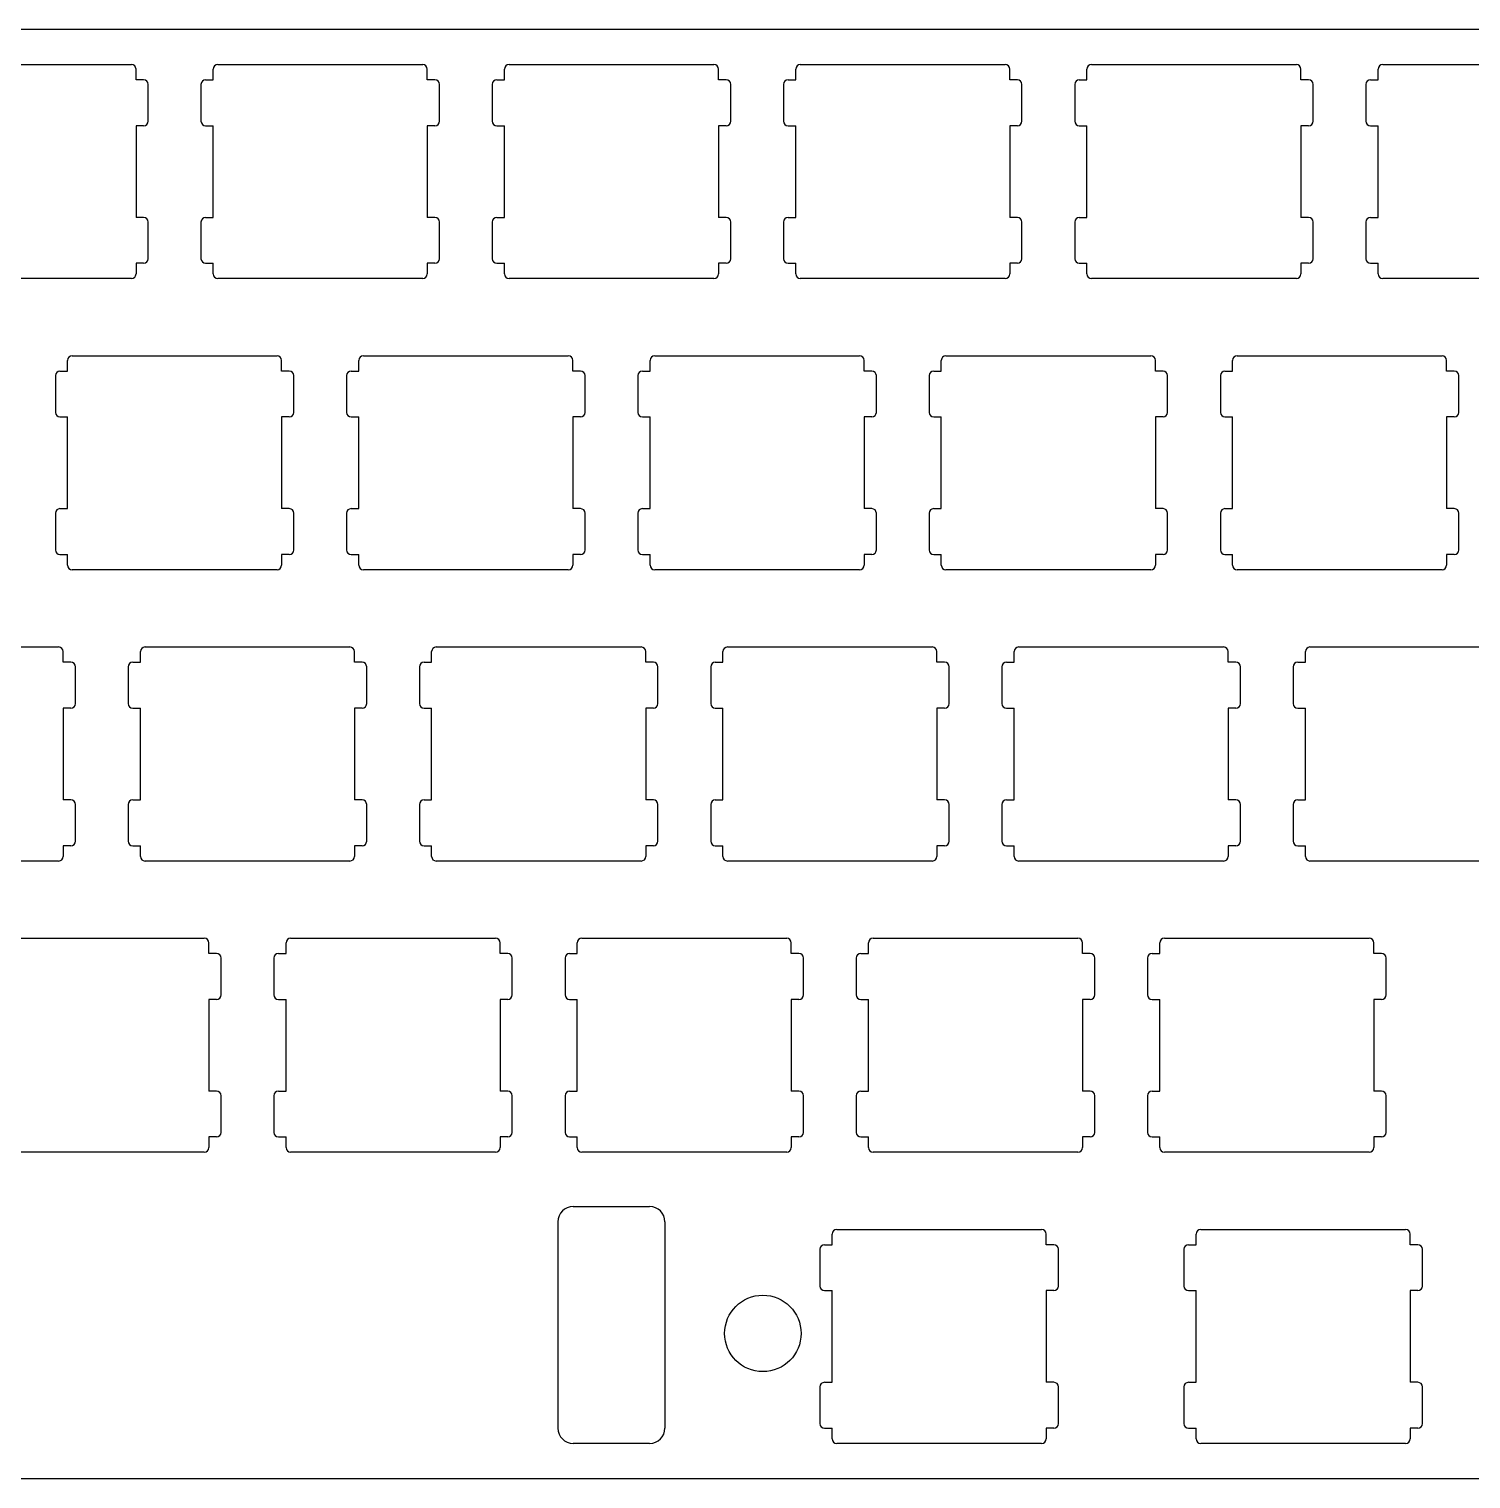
# Model space of a CAD drawing. Header units: inches. Extents: x 6 to 291, y -153 to -58.
# Drawn here: x 148.3 to 242.7, y -152.7 to -57.8 of the extents above; entities that cross this region are included whole.
import ezdxf

# ---------------------------------------------------------------- set-up
doc = ezdxf.new("R2010")
doc.units = ezdxf.units.IN
doc.header["$MEASUREMENT"] = 0
doc.layers.add('Layer 1', color=7, linetype='Continuous')

msp = doc.modelspace()

# ---------------------------------------------------------------- linework, layer by layer
at = {"layer": 'Layer 1', "color": 7, "lineweight": 25}
for points in [[(7.668, -57.802), (289.018, -57.802)], [(141.643, -60.127), (155.043, -60.127)], [(155.343, -61.127), (155.343, -60.427)], [(160.393, -61.127), (160.393, -60.427)], [(160.693, -60.127), (174.093, -60.127)], [(174.393, -61.127), (174.393, -60.427)], [(179.443, -61.127), (179.443, -60.427)], [(179.743, -60.127), (193.143, -60.127)], [(193.443, -61.127), (193.443, -60.427)], [(198.493, -61.127), (198.493, -60.427)], [(198.793, -60.127), (212.193, -60.127)], [(212.493, -61.127), (212.493, -60.427)], [(217.543, -61.127), (217.543, -60.427)], [(217.843, -60.127), (231.243, -60.127)], [(231.543, -61.127), (231.543, -60.427)], [(236.593, -61.127), (236.593, -60.427)], [(236.893, -60.127), (250.293, -60.127)], [(155.843, -61.127), (155.343, -61.127)], [(156.143, -63.827), (156.143, -61.427)], [(159.593, -61.427), (159.593, -63.827)], [(159.893, -61.127), (160.393, -61.127)], [(174.893, -61.127), (174.393, -61.127)], [(175.193, -63.827), (175.193, -61.427)], [(178.643, -61.427), (178.643, -63.827)], [(178.943, -61.127), (179.443, -61.127)], [(193.943, -61.127), (193.443, -61.127)], [(194.243, -63.827), (194.243, -61.427)], [(197.693, -61.427), (197.693, -63.827)], [(197.993, -61.127), (198.493, -61.127)], [(212.993, -61.127), (212.493, -61.127)], [(213.293, -63.827), (213.293, -61.427)], [(216.743, -61.427), (216.743, -63.827)], [(217.043, -61.127), (217.543, -61.127)], [(232.043, -61.127), (231.543, -61.127)], [(232.343, -63.827), (232.343, -61.427)], [(235.793, -61.427), (235.793, -63.827)], [(236.093, -61.127), (236.593, -61.127)], [(155.343, -64.127), (155.343, -70.127)], [(155.843, -64.127), (155.343, -64.127)], [(159.893, -64.127), (160.393, -64.127)], [(160.393, -70.127), (160.393, -64.127)], [(174.393, -64.127), (174.393, -70.127)], [(174.893, -64.127), (174.393, -64.127)], [(178.943, -64.127), (179.443, -64.127)], [(179.443, -70.127), (179.443, -64.127)], [(193.443, -64.127), (193.443, -70.127)], [(193.943, -64.127), (193.443, -64.127)], [(197.993, -64.127), (198.493, -64.127)], [(198.493, -70.127), (198.493, -64.127)], [(212.493, -64.127), (212.493, -70.127)], [(212.993, -64.127), (212.493, -64.127)], [(217.043, -64.127), (217.543, -64.127)], [(217.543, -70.127), (217.543, -64.127)], [(231.543, -64.127), (231.543, -70.127)], [(232.043, -64.127), (231.543, -64.127)], [(236.093, -64.127), (236.593, -64.127)], [(236.593, -70.127), (236.593, -64.127)], [(155.843, -70.127), (155.343, -70.127)], [(159.893, -70.127), (160.393, -70.127)], [(174.893, -70.127), (174.393, -70.127)], [(178.943, -70.127), (179.443, -70.127)], [(193.943, -70.127), (193.443, -70.127)], [(197.993, -70.127), (198.493, -70.127)], [(212.993, -70.127), (212.493, -70.127)], [(217.043, -70.127), (217.543, -70.127)], [(232.043, -70.127), (231.543, -70.127)], [(236.093, -70.127), (236.593, -70.127)], [(156.143, -72.827), (156.143, -70.427)], [(159.593, -70.427), (159.593, -72.827)], [(175.193, -72.827), (175.193, -70.427)], [(178.643, -70.427), (178.643, -72.827)], [(194.243, -72.827), (194.243, -70.427)], [(197.693, -70.427), (197.693, -72.827)], [(213.293, -72.827), (213.293, -70.427)], [(216.743, -70.427), (216.743, -72.827)], [(232.343, -72.827), (232.343, -70.427)], [(235.793, -70.427), (235.793, -72.827)], [(155.343, -73.127), (155.343, -73.827)], [(155.843, -73.127), (155.343, -73.127)], [(159.893, -73.127), (160.393, -73.127)], [(160.393, -73.827), (160.393, -73.127)], [(174.393, -73.127), (174.393, -73.827)], [(174.893, -73.127), (174.393, -73.127)], [(178.943, -73.127), (179.443, -73.127)], [(179.443, -73.827), (179.443, -73.127)], [(193.443, -73.127), (193.443, -73.827)], [(193.943, -73.127), (193.443, -73.127)], [(197.993, -73.127), (198.493, -73.127)], [(198.493, -73.827), (198.493, -73.127)], [(212.493, -73.127), (212.493, -73.827)], [(212.993, -73.127), (212.493, -73.127)], [(217.043, -73.127), (217.543, -73.127)], [(217.543, -73.827), (217.543, -73.127)], [(231.543, -73.127), (231.543, -73.827)], [(232.043, -73.127), (231.543, -73.127)], [(236.093, -73.127), (236.593, -73.127)], [(236.593, -73.827), (236.593, -73.127)], [(155.043, -74.127), (141.643, -74.127)], [(174.093, -74.127), (160.693, -74.127)], [(193.143, -74.127), (179.743, -74.127)], [(212.193, -74.127), (198.793, -74.127)], [(231.243, -74.127), (217.843, -74.127)], [(250.293, -74.127), (236.893, -74.127)], [(150.868, -80.177), (150.868, -79.477)], [(151.168, -79.177), (164.568, -79.177)], [(164.868, -80.177), (164.868, -79.477)], [(169.918, -80.177), (169.918, -79.477)], [(170.218, -79.177), (183.618, -79.177)], [(183.918, -80.177), (183.918, -79.477)], [(188.968, -80.177), (188.968, -79.477)], [(189.268, -79.177), (202.668, -79.177)], [(202.968, -80.177), (202.968, -79.477)], [(208.018, -80.177), (208.018, -79.477)], [(208.318, -79.177), (221.718, -79.177)], [(222.018, -80.177), (222.018, -79.477)], [(227.068, -80.177), (227.068, -79.477)], [(227.368, -79.177), (240.768, -79.177)], [(241.068, -80.177), (241.068, -79.477)], [(150.068, -80.477), (150.068, -82.877)], [(150.368, -80.177), (150.868, -80.177)], [(165.368, -80.177), (164.868, -80.177)], [(165.668, -82.877), (165.668, -80.477)], [(169.118, -80.477), (169.118, -82.877)], [(169.418, -80.177), (169.918, -80.177)], [(184.418, -80.177), (183.918, -80.177)], [(184.718, -82.877), (184.718, -80.477)], [(188.168, -80.477), (188.168, -82.877)], [(188.468, -80.177), (188.968, -80.177)], [(203.468, -80.177), (202.968, -80.177)], [(203.768, -82.877), (203.768, -80.477)], [(207.218, -80.477), (207.218, -82.877)], [(207.518, -80.177), (208.018, -80.177)], [(222.518, -80.177), (222.018, -80.177)], [(222.818, -82.877), (222.818, -80.477)], [(226.268, -80.477), (226.268, -82.877)], [(226.568, -80.177), (227.068, -80.177)], [(241.568, -80.177), (241.068, -80.177)], [(241.868, -82.877), (241.868, -80.477)], [(150.368, -83.177), (150.868, -83.177)], [(150.868, -89.177), (150.868, -83.177)], [(164.868, -83.177), (164.868, -89.177)], [(165.368, -83.177), (164.868, -83.177)], [(169.418, -83.177), (169.918, -83.177)], [(169.918, -89.177), (169.918, -83.177)], [(183.918, -83.177), (183.918, -89.177)], [(184.418, -83.177), (183.918, -83.177)], [(188.468, -83.177), (188.968, -83.177)], [(188.968, -89.177), (188.968, -83.177)], [(202.968, -83.177), (202.968, -89.177)], [(203.468, -83.177), (202.968, -83.177)], [(207.518, -83.177), (208.018, -83.177)], [(208.018, -89.177), (208.018, -83.177)], [(222.018, -83.177), (222.018, -89.177)], [(222.518, -83.177), (222.018, -83.177)], [(226.568, -83.177), (227.068, -83.177)], [(227.068, -89.177), (227.068, -83.177)], [(241.068, -83.177), (241.068, -89.177)], [(241.568, -83.177), (241.068, -83.177)], [(150.068, -89.477), (150.068, -91.877)], [(150.368, -89.177), (150.868, -89.177)], [(165.368, -89.177), (164.868, -89.177)], [(165.668, -91.877), (165.668, -89.477)], [(169.118, -89.477), (169.118, -91.877)], [(169.418, -89.177), (169.918, -89.177)], [(184.418, -89.177), (183.918, -89.177)], [(184.718, -91.877), (184.718, -89.477)], [(188.168, -89.477), (188.168, -91.877)], [(188.468, -89.177), (188.968, -89.177)], [(203.468, -89.177), (202.968, -89.177)], [(203.768, -91.877), (203.768, -89.477)], [(207.218, -89.477), (207.218, -91.877)], [(207.518, -89.177), (208.018, -89.177)], [(222.518, -89.177), (222.018, -89.177)], [(222.818, -91.877), (222.818, -89.477)], [(226.268, -89.477), (226.268, -91.877)], [(226.568, -89.177), (227.068, -89.177)], [(241.568, -89.177), (241.068, -89.177)], [(241.868, -91.877), (241.868, -89.477)], [(150.368, -92.177), (150.868, -92.177)], [(150.868, -92.877), (150.868, -92.177)], [(164.868, -92.177), (164.868, -92.877)], [(165.368, -92.177), (164.868, -92.177)], [(169.418, -92.177), (169.918, -92.177)], [(169.918, -92.877), (169.918, -92.177)], [(183.918, -92.177), (183.918, -92.877)], [(184.418, -92.177), (183.918, -92.177)], [(188.468, -92.177), (188.968, -92.177)], [(188.968, -92.877), (188.968, -92.177)], [(202.968, -92.177), (202.968, -92.877)], [(203.468, -92.177), (202.968, -92.177)], [(207.518, -92.177), (208.018, -92.177)], [(208.018, -92.877), (208.018, -92.177)], [(222.018, -92.177), (222.018, -92.877)], [(222.518, -92.177), (222.018, -92.177)], [(226.568, -92.177), (227.068, -92.177)], [(227.068, -92.877), (227.068, -92.177)], [(241.068, -92.177), (241.068, -92.877)], [(241.568, -92.177), (241.068, -92.177)], [(164.568, -93.177), (151.168, -93.177)], [(183.618, -93.177), (170.218, -93.177)], [(202.668, -93.177), (189.268, -93.177)], [(221.718, -93.177), (208.318, -93.177)], [(240.768, -93.177), (227.368, -93.177)], [(136.881, -98.227), (150.281, -98.227)], [(150.581, -99.227), (150.581, -98.527)], [(155.63, -99.227), (155.63, -98.527)], [(155.931, -98.227), (169.331, -98.227)], [(169.631, -99.227), (169.631, -98.527)], [(174.68, -99.227), (174.68, -98.527)], [(174.981, -98.227), (188.381, -98.227)], [(188.681, -99.227), (188.681, -98.527)], [(193.73, -99.227), (193.73, -98.527)], [(194.031, -98.227), (207.431, -98.227)], [(207.731, -99.227), (207.731, -98.527)], [(212.78, -99.227), (212.78, -98.527)], [(213.081, -98.227), (226.481, -98.227)], [(226.781, -99.227), (226.781, -98.527)], [(231.83, -99.227), (231.83, -98.527)], [(232.131, -98.227), (245.531, -98.227)], [(151.081, -99.227), (150.581, -99.227)], [(151.381, -101.927), (151.381, -99.527)], [(154.831, -99.527), (154.831, -101.927)], [(155.131, -99.227), (155.63, -99.227)], [(170.131, -99.227), (169.631, -99.227)], [(170.431, -101.927), (170.431, -99.527)], [(173.881, -99.527), (173.881, -101.927)], [(174.181, -99.227), (174.68, -99.227)], [(189.181, -99.227), (188.681, -99.227)], [(189.481, -101.927), (189.481, -99.527)], [(192.931, -99.527), (192.931, -101.927)], [(193.231, -99.227), (193.73, -99.227)], [(208.231, -99.227), (207.731, -99.227)], [(208.531, -101.927), (208.531, -99.527)], [(211.981, -99.527), (211.981, -101.927)], [(212.281, -99.227), (212.78, -99.227)], [(227.281, -99.227), (226.781, -99.227)], [(227.581, -101.927), (227.581, -99.527)], [(231.031, -99.527), (231.031, -101.927)], [(231.331, -99.227), (231.83, -99.227)], [(150.581, -102.227), (150.581, -108.227)], [(151.081, -102.227), (150.581, -102.227)], [(155.131, -102.227), (155.63, -102.227)], [(155.63, -108.227), (155.63, -102.227)], [(169.631, -102.227), (169.631, -108.227)], [(170.131, -102.227), (169.631, -102.227)], [(174.181, -102.227), (174.68, -102.227)], [(174.68, -108.227), (174.68, -102.227)], [(188.681, -102.227), (188.681, -108.227)], [(189.181, -102.227), (188.681, -102.227)], [(193.231, -102.227), (193.73, -102.227)], [(193.73, -108.227), (193.73, -102.227)], [(207.731, -102.227), (207.731, -108.227)], [(208.231, -102.227), (207.731, -102.227)], [(212.281, -102.227), (212.78, -102.227)], [(212.78, -108.227), (212.78, -102.227)], [(226.781, -102.227), (226.781, -108.227)], [(227.281, -102.227), (226.781, -102.227)], [(231.331, -102.227), (231.83, -102.227)], [(231.83, -108.227), (231.83, -102.227)], [(151.081, -108.227), (150.581, -108.227)], [(151.381, -110.927), (151.381, -108.527)], [(154.831, -108.527), (154.831, -110.927)], [(155.131, -108.227), (155.63, -108.227)], [(170.131, -108.227), (169.631, -108.227)], [(170.431, -110.927), (170.431, -108.527)], [(173.881, -108.527), (173.881, -110.927)], [(174.181, -108.227), (174.68, -108.227)], [(189.181, -108.227), (188.681, -108.227)], [(189.481, -110.927), (189.481, -108.527)], [(192.931, -108.527), (192.931, -110.927)], [(193.231, -108.227), (193.73, -108.227)], [(208.231, -108.227), (207.731, -108.227)], [(208.531, -110.927), (208.531, -108.527)], [(211.981, -108.527), (211.981, -110.927)], [(212.281, -108.227), (212.78, -108.227)], [(227.281, -108.227), (226.781, -108.227)], [(227.581, -110.927), (227.581, -108.527)], [(231.031, -108.527), (231.031, -110.927)], [(231.331, -108.227), (231.83, -108.227)], [(150.581, -111.227), (150.581, -111.927)], [(151.081, -111.227), (150.581, -111.227)], [(155.131, -111.227), (155.63, -111.227)], [(155.63, -111.927), (155.63, -111.227)], [(169.631, -111.227), (169.631, -111.927)], [(170.131, -111.227), (169.631, -111.227)], [(174.181, -111.227), (174.68, -111.227)], [(174.68, -111.927), (174.68, -111.227)], [(188.681, -111.227), (188.681, -111.927)], [(189.181, -111.227), (188.681, -111.227)], [(193.231, -111.227), (193.73, -111.227)], [(193.73, -111.927), (193.73, -111.227)], [(207.731, -111.227), (207.731, -111.927)], [(208.231, -111.227), (207.731, -111.227)], [(212.281, -111.227), (212.78, -111.227)], [(212.78, -111.927), (212.78, -111.227)], [(226.781, -111.227), (226.781, -111.927)], [(227.281, -111.227), (226.781, -111.227)], [(231.331, -111.227), (231.83, -111.227)], [(231.83, -111.927), (231.83, -111.227)], [(150.281, -112.227), (136.881, -112.227)], [(169.331, -112.227), (155.931, -112.227)], [(188.381, -112.227), (174.981, -112.227)], [(207.431, -112.227), (194.031, -112.227)], [(226.481, -112.227), (213.081, -112.227)], [(245.531, -112.227), (232.131, -112.227)], [(146.406, -117.277), (159.806, -117.277)], [(160.106, -118.277), (160.106, -117.577)], [(165.155, -118.277), (165.155, -117.577)], [(165.456, -117.277), (178.856, -117.277)], [(179.156, -118.277), (179.156, -117.577)], [(184.205, -118.277), (184.205, -117.577)], [(184.506, -117.277), (197.906, -117.277)], [(198.206, -118.277), (198.206, -117.577)], [(203.255, -118.277), (203.255, -117.577)], [(203.556, -117.277), (216.956, -117.277)], [(217.256, -118.277), (217.256, -117.577)], [(222.305, -118.277), (222.305, -117.577)], [(222.606, -117.277), (236.006, -117.277)], [(236.306, -118.277), (236.306, -117.577)], [(160.606, -118.277), (160.106, -118.277)], [(164.656, -118.277), (165.155, -118.277)], [(179.656, -118.277), (179.156, -118.277)], [(183.706, -118.277), (184.205, -118.277)], [(198.706, -118.277), (198.206, -118.277)], [(202.756, -118.277), (203.255, -118.277)], [(217.756, -118.277), (217.256, -118.277)], [(221.806, -118.277), (222.305, -118.277)], [(236.806, -118.277), (236.306, -118.277)], [(160.906, -120.977), (160.906, -118.577)], [(164.356, -118.577), (164.356, -120.977)], [(179.956, -120.977), (179.956, -118.577)], [(183.406, -118.577), (183.406, -120.977)], [(199.006, -120.977), (199.006, -118.577)], [(202.456, -118.577), (202.456, -120.977)], [(218.056, -120.977), (218.056, -118.577)], [(221.506, -118.577), (221.506, -120.977)], [(237.106, -120.977), (237.106, -118.577)], [(160.106, -121.277), (160.106, -127.277)], [(160.606, -121.277), (160.106, -121.277)], [(164.656, -121.277), (165.155, -121.277)], [(165.155, -127.277), (165.155, -121.277)], [(179.156, -121.277), (179.156, -127.277)], [(179.656, -121.277), (179.156, -121.277)], [(183.706, -121.277), (184.205, -121.277)], [(184.205, -127.277), (184.205, -121.277)], [(198.206, -121.277), (198.206, -127.277)], [(198.706, -121.277), (198.206, -121.277)], [(202.756, -121.277), (203.255, -121.277)], [(203.255, -127.277), (203.255, -121.277)], [(217.256, -121.277), (217.256, -127.277)], [(217.756, -121.277), (217.256, -121.277)], [(221.806, -121.277), (222.305, -121.277)], [(222.305, -127.277), (222.305, -121.277)], [(236.306, -121.277), (236.306, -127.277)], [(236.806, -121.277), (236.306, -121.277)], [(160.606, -127.277), (160.106, -127.277)], [(160.906, -129.977), (160.906, -127.577)], [(164.356, -127.577), (164.356, -129.977)], [(164.656, -127.277), (165.155, -127.277)], [(179.656, -127.277), (179.156, -127.277)], [(179.956, -129.977), (179.956, -127.577)], [(183.406, -127.577), (183.406, -129.977)], [(183.706, -127.277), (184.205, -127.277)], [(198.706, -127.277), (198.206, -127.277)], [(199.006, -129.977), (199.006, -127.577)], [(202.456, -127.577), (202.456, -129.977)], [(202.756, -127.277), (203.255, -127.277)], [(217.756, -127.277), (217.256, -127.277)], [(218.056, -129.977), (218.056, -127.577)], [(221.506, -127.577), (221.506, -129.977)], [(221.806, -127.277), (222.305, -127.277)], [(236.806, -127.277), (236.306, -127.277)], [(237.106, -129.977), (237.106, -127.577)], [(160.106, -130.277), (160.106, -130.977)], [(160.606, -130.277), (160.106, -130.277)], [(164.656, -130.277), (165.155, -130.277)], [(165.155, -130.977), (165.155, -130.277)], [(179.156, -130.277), (179.156, -130.977)], [(179.656, -130.277), (179.156, -130.277)], [(183.706, -130.277), (184.205, -130.277)], [(184.205, -130.977), (184.205, -130.277)], [(198.206, -130.277), (198.206, -130.977)], [(198.706, -130.277), (198.206, -130.277)], [(202.756, -130.277), (203.255, -130.277)], [(203.255, -130.977), (203.255, -130.277)], [(217.256, -130.277), (217.256, -130.977)], [(217.756, -130.277), (217.256, -130.277)], [(221.806, -130.277), (222.305, -130.277)], [(222.305, -130.977), (222.305, -130.277)], [(236.306, -130.277), (236.306, -130.977)], [(236.806, -130.277), (236.306, -130.277)], [(159.806, -131.277), (146.406, -131.277)], [(178.856, -131.277), (165.456, -131.277)], [(197.906, -131.277), (184.506, -131.277)], [(216.956, -131.277), (203.556, -131.277)], [(236.006, -131.277), (222.606, -131.277)], [(183.937, -134.827), (188.937, -134.827)], [(182.937, -135.827), (182.937, -149.327)], [(189.937, -135.827), (189.937, -149.327)], [(201.174, -136.327), (214.574, -136.327)], [(224.987, -136.327), (238.387, -136.327)], [(200.374, -137.327), (200.874, -137.327)], [(200.874, -137.327), (200.874, -136.627)], [(214.874, -137.327), (214.874, -136.627)], [(215.374, -137.327), (214.874, -137.327)], [(224.187, -137.327), (224.687, -137.327)], [(224.687, -137.327), (224.687, -136.627)], [(238.687, -137.327), (238.687, -136.627)], [(239.187, -137.327), (238.687, -137.327)], [(200.074, -137.627), (200.074, -140.027)], [(215.674, -140.027), (215.674, -137.627)], [(223.887, -137.627), (223.887, -140.027)], [(239.487, -140.027), (239.487, -137.627)], [(200.374, -140.327), (200.874, -140.327)], [(200.874, -146.327), (200.874, -140.327)], [(214.874, -140.327), (214.874, -146.327)], [(215.374, -140.327), (214.874, -140.327)], [(224.187, -140.327), (224.687, -140.327)], [(224.687, -146.327), (224.687, -140.327)], [(238.687, -140.327), (238.687, -146.327)], [(239.187, -140.327), (238.687, -140.327)], [(200.074, -146.627), (200.074, -149.027)], [(200.374, -146.327), (200.874, -146.327)], [(215.374, -146.327), (214.874, -146.327)], [(215.674, -149.027), (215.674, -146.627)], [(223.887, -146.627), (223.887, -149.027)], [(224.187, -146.327), (224.687, -146.327)], [(239.187, -146.327), (238.687, -146.327)], [(239.487, -149.027), (239.487, -146.627)], [(200.374, -149.327), (200.874, -149.327)], [(200.874, -150.027), (200.874, -149.327)], [(214.874, -149.327), (214.874, -150.027)], [(215.374, -149.327), (214.874, -149.327)], [(224.187, -149.327), (224.687, -149.327)], [(224.687, -150.027), (224.687, -149.327)], [(238.687, -149.327), (238.687, -150.027)], [(239.187, -149.327), (238.687, -149.327)], [(188.937, -150.327), (183.937, -150.327)], [(214.574, -150.327), (201.174, -150.327)], [(238.387, -150.327), (224.987, -150.327)], [(289.018, -152.651), (7.668, -152.651)]]:
    msp.add_lwpolyline(points, dxfattribs=at)
for points in [[(155.343, -60.427), (155.343, -60.261), (155.209, -60.127), (155.043, -60.127)], [(160.693, -60.127), (160.527, -60.127), (160.393, -60.261), (160.393, -60.427)], [(174.393, -60.427), (174.393, -60.261), (174.259, -60.127), (174.093, -60.127)], [(179.743, -60.127), (179.577, -60.127), (179.443, -60.261), (179.443, -60.427)], [(193.443, -60.427), (193.443, -60.261), (193.309, -60.127), (193.143, -60.127)], [(198.793, -60.127), (198.627, -60.127), (198.493, -60.261), (198.493, -60.427)], [(212.493, -60.427), (212.493, -60.261), (212.359, -60.127), (212.193, -60.127)], [(217.843, -60.127), (217.677, -60.127), (217.543, -60.261), (217.543, -60.427)], [(231.543, -60.427), (231.543, -60.261), (231.409, -60.127), (231.243, -60.127)], [(236.893, -60.127), (236.727, -60.127), (236.593, -60.261), (236.593, -60.427)], [(156.143, -61.427), (156.143, -61.261), (156.009, -61.127), (155.843, -61.127)], [(159.893, -61.127), (159.727, -61.127), (159.593, -61.261), (159.593, -61.427)], [(159.893, -61.127), (159.727, -61.127), (159.593, -61.261), (159.593, -61.427)], [(175.193, -61.427), (175.193, -61.261), (175.059, -61.127), (174.893, -61.127)], [(178.943, -61.127), (178.777, -61.127), (178.643, -61.261), (178.643, -61.427)], [(178.943, -61.127), (178.777, -61.127), (178.643, -61.261), (178.643, -61.427)], [(194.243, -61.427), (194.243, -61.261), (194.109, -61.127), (193.943, -61.127)], [(197.993, -61.127), (197.827, -61.127), (197.693, -61.261), (197.693, -61.427)], [(197.993, -61.127), (197.827, -61.127), (197.693, -61.261), (197.693, -61.427)], [(213.293, -61.427), (213.293, -61.261), (213.159, -61.127), (212.993, -61.127)], [(217.043, -61.127), (216.877, -61.127), (216.743, -61.261), (216.743, -61.427)], [(217.043, -61.127), (216.877, -61.127), (216.743, -61.261), (216.743, -61.427)], [(232.343, -61.427), (232.343, -61.261), (232.209, -61.127), (232.043, -61.127)], [(236.093, -61.127), (235.927, -61.127), (235.793, -61.261), (235.793, -61.427)], [(236.093, -61.127), (235.927, -61.127), (235.793, -61.261), (235.793, -61.427)], [(155.843, -64.127), (156.009, -64.127), (156.143, -63.992), (156.143, -63.827)], [(159.593, -63.827), (159.593, -63.992), (159.727, -64.127), (159.893, -64.127)], [(174.893, -64.127), (175.059, -64.127), (175.193, -63.992), (175.193, -63.827)], [(178.643, -63.827), (178.643, -63.992), (178.777, -64.127), (178.943, -64.127)], [(193.943, -64.127), (194.109, -64.127), (194.243, -63.992), (194.243, -63.827)], [(197.693, -63.827), (197.693, -63.992), (197.827, -64.127), (197.993, -64.127)], [(212.993, -64.127), (213.159, -64.127), (213.293, -63.992), (213.293, -63.827)], [(216.743, -63.827), (216.743, -63.992), (216.877, -64.127), (217.043, -64.127)], [(232.043, -64.127), (232.209, -64.127), (232.343, -63.992), (232.343, -63.827)], [(235.793, -63.827), (235.793, -63.992), (235.927, -64.127), (236.093, -64.127)], [(156.143, -70.427), (156.143, -70.261), (156.009, -70.127), (155.843, -70.127)], [(159.893, -70.127), (159.727, -70.127), (159.593, -70.261), (159.593, -70.427)], [(175.193, -70.427), (175.193, -70.261), (175.059, -70.127), (174.893, -70.127)], [(178.943, -70.127), (178.777, -70.127), (178.643, -70.261), (178.643, -70.427)], [(194.243, -70.427), (194.243, -70.261), (194.109, -70.127), (193.943, -70.127)], [(197.993, -70.127), (197.827, -70.127), (197.693, -70.261), (197.693, -70.427)], [(213.293, -70.427), (213.293, -70.261), (213.159, -70.127), (212.993, -70.127)], [(217.043, -70.127), (216.877, -70.127), (216.743, -70.261), (216.743, -70.427)], [(232.343, -70.427), (232.343, -70.261), (232.209, -70.127), (232.043, -70.127)], [(236.093, -70.127), (235.927, -70.127), (235.793, -70.261), (235.793, -70.427)], [(155.843, -73.127), (156.009, -73.127), (156.143, -72.992), (156.143, -72.827)], [(159.593, -72.827), (159.593, -72.992), (159.727, -73.127), (159.893, -73.127)], [(174.893, -73.127), (175.059, -73.127), (175.193, -72.992), (175.193, -72.827)], [(178.643, -72.827), (178.643, -72.992), (178.777, -73.127), (178.943, -73.127)], [(193.943, -73.127), (194.109, -73.127), (194.243, -72.992), (194.243, -72.827)], [(197.693, -72.827), (197.693, -72.992), (197.827, -73.127), (197.993, -73.127)], [(212.993, -73.127), (213.159, -73.127), (213.293, -72.992), (213.293, -72.827)], [(216.743, -72.827), (216.743, -72.992), (216.877, -73.127), (217.043, -73.127)], [(232.043, -73.127), (232.209, -73.127), (232.343, -72.992), (232.343, -72.827)], [(235.793, -72.827), (235.793, -72.992), (235.927, -73.127), (236.093, -73.127)], [(155.043, -74.127), (155.209, -74.127), (155.343, -73.992), (155.343, -73.827)], [(160.393, -73.827), (160.393, -73.992), (160.527, -74.127), (160.693, -74.127)], [(174.093, -74.127), (174.259, -74.127), (174.393, -73.992), (174.393, -73.827)], [(179.443, -73.827), (179.443, -73.992), (179.577, -74.127), (179.743, -74.127)], [(193.143, -74.127), (193.309, -74.127), (193.443, -73.992), (193.443, -73.827)], [(198.493, -73.827), (198.493, -73.992), (198.627, -74.127), (198.793, -74.127)], [(212.193, -74.127), (212.359, -74.127), (212.493, -73.992), (212.493, -73.827)], [(217.543, -73.827), (217.543, -73.992), (217.677, -74.127), (217.843, -74.127)], [(231.243, -74.127), (231.409, -74.127), (231.543, -73.992), (231.543, -73.827)], [(236.593, -73.827), (236.593, -73.992), (236.727, -74.127), (236.893, -74.127)], [(151.168, -79.177), (151.002, -79.177), (150.868, -79.311), (150.868, -79.477)], [(164.868, -79.477), (164.868, -79.311), (164.734, -79.177), (164.568, -79.177)], [(170.218, -79.177), (170.052, -79.177), (169.918, -79.311), (169.918, -79.477)], [(183.918, -79.477), (183.918, -79.311), (183.784, -79.177), (183.618, -79.177)], [(189.268, -79.177), (189.102, -79.177), (188.968, -79.311), (188.968, -79.477)], [(202.968, -79.477), (202.968, -79.311), (202.834, -79.177), (202.668, -79.177)], [(208.318, -79.177), (208.152, -79.177), (208.018, -79.311), (208.018, -79.477)], [(222.018, -79.477), (222.018, -79.311), (221.884, -79.177), (221.718, -79.177)], [(227.368, -79.177), (227.202, -79.177), (227.068, -79.311), (227.068, -79.477)], [(241.068, -79.477), (241.068, -79.311), (240.934, -79.177), (240.768, -79.177)], [(150.368, -80.177), (150.202, -80.177), (150.068, -80.311), (150.068, -80.477)], [(150.368, -80.177), (150.202, -80.177), (150.068, -80.311), (150.068, -80.477)], [(165.668, -80.477), (165.668, -80.311), (165.534, -80.177), (165.368, -80.177)], [(169.418, -80.177), (169.252, -80.177), (169.118, -80.311), (169.118, -80.477)], [(169.418, -80.177), (169.252, -80.177), (169.118, -80.311), (169.118, -80.477)], [(184.718, -80.477), (184.718, -80.311), (184.584, -80.177), (184.418, -80.177)], [(188.468, -80.177), (188.302, -80.177), (188.168, -80.311), (188.168, -80.477)], [(188.468, -80.177), (188.302, -80.177), (188.168, -80.311), (188.168, -80.477)], [(203.768, -80.477), (203.768, -80.311), (203.634, -80.177), (203.468, -80.177)], [(207.518, -80.177), (207.352, -80.177), (207.218, -80.311), (207.218, -80.477)], [(207.518, -80.177), (207.352, -80.177), (207.218, -80.311), (207.218, -80.477)], [(222.818, -80.477), (222.818, -80.311), (222.684, -80.177), (222.518, -80.177)], [(226.568, -80.177), (226.402, -80.177), (226.268, -80.311), (226.268, -80.477)], [(226.568, -80.177), (226.402, -80.177), (226.268, -80.311), (226.268, -80.477)], [(241.868, -80.477), (241.868, -80.311), (241.734, -80.177), (241.568, -80.177)], [(150.068, -82.877), (150.068, -83.042), (150.202, -83.177), (150.368, -83.177)], [(165.368, -83.177), (165.534, -83.177), (165.668, -83.042), (165.668, -82.877)], [(169.118, -82.877), (169.118, -83.042), (169.252, -83.177), (169.418, -83.177)], [(184.418, -83.177), (184.584, -83.177), (184.718, -83.042), (184.718, -82.877)], [(188.168, -82.877), (188.168, -83.042), (188.302, -83.177), (188.468, -83.177)], [(203.468, -83.177), (203.634, -83.177), (203.768, -83.042), (203.768, -82.877)], [(207.218, -82.877), (207.218, -83.042), (207.352, -83.177), (207.518, -83.177)], [(222.518, -83.177), (222.684, -83.177), (222.818, -83.042), (222.818, -82.877)], [(226.268, -82.877), (226.268, -83.042), (226.402, -83.177), (226.568, -83.177)], [(241.568, -83.177), (241.734, -83.177), (241.868, -83.042), (241.868, -82.877)], [(150.368, -89.177), (150.202, -89.177), (150.068, -89.311), (150.068, -89.477)], [(165.668, -89.477), (165.668, -89.311), (165.534, -89.177), (165.368, -89.177)], [(169.418, -89.177), (169.252, -89.177), (169.118, -89.311), (169.118, -89.477)], [(184.718, -89.477), (184.718, -89.311), (184.584, -89.177), (184.418, -89.177)], [(188.468, -89.177), (188.302, -89.177), (188.168, -89.311), (188.168, -89.477)], [(203.768, -89.477), (203.768, -89.311), (203.634, -89.177), (203.468, -89.177)], [(207.518, -89.177), (207.352, -89.177), (207.218, -89.311), (207.218, -89.477)], [(222.818, -89.477), (222.818, -89.311), (222.684, -89.177), (222.518, -89.177)], [(226.568, -89.177), (226.402, -89.177), (226.268, -89.311), (226.268, -89.477)], [(241.868, -89.477), (241.868, -89.311), (241.734, -89.177), (241.568, -89.177)], [(150.068, -91.877), (150.068, -92.042), (150.202, -92.177), (150.368, -92.177)], [(165.368, -92.177), (165.534, -92.177), (165.668, -92.042), (165.668, -91.877)], [(169.118, -91.877), (169.118, -92.042), (169.252, -92.177), (169.418, -92.177)], [(184.418, -92.177), (184.584, -92.177), (184.718, -92.042), (184.718, -91.877)], [(188.168, -91.877), (188.168, -92.042), (188.302, -92.177), (188.468, -92.177)], [(203.468, -92.177), (203.634, -92.177), (203.768, -92.042), (203.768, -91.877)], [(207.218, -91.877), (207.218, -92.042), (207.352, -92.177), (207.518, -92.177)], [(222.518, -92.177), (222.684, -92.177), (222.818, -92.042), (222.818, -91.877)], [(226.268, -91.877), (226.268, -92.042), (226.402, -92.177), (226.568, -92.177)], [(241.568, -92.177), (241.734, -92.177), (241.868, -92.042), (241.868, -91.877)], [(150.868, -92.877), (150.868, -93.042), (151.002, -93.177), (151.168, -93.177)], [(164.568, -93.177), (164.734, -93.177), (164.868, -93.042), (164.868, -92.877)], [(169.918, -92.877), (169.918, -93.042), (170.052, -93.177), (170.218, -93.177)], [(183.618, -93.177), (183.784, -93.177), (183.918, -93.042), (183.918, -92.877)], [(188.968, -92.877), (188.968, -93.042), (189.102, -93.177), (189.268, -93.177)], [(202.668, -93.177), (202.834, -93.177), (202.968, -93.042), (202.968, -92.877)], [(208.018, -92.877), (208.018, -93.042), (208.152, -93.177), (208.318, -93.177)], [(221.718, -93.177), (221.884, -93.177), (222.018, -93.042), (222.018, -92.877)], [(227.068, -92.877), (227.068, -93.042), (227.202, -93.177), (227.368, -93.177)], [(240.768, -93.177), (240.934, -93.177), (241.068, -93.042), (241.068, -92.877)], [(150.581, -98.527), (150.581, -98.361), (150.446, -98.227), (150.281, -98.227)], [(155.931, -98.227), (155.765, -98.227), (155.63, -98.361), (155.63, -98.527)], [(169.631, -98.527), (169.631, -98.361), (169.496, -98.227), (169.331, -98.227)], [(174.981, -98.227), (174.815, -98.227), (174.68, -98.361), (174.68, -98.527)], [(188.681, -98.527), (188.681, -98.361), (188.546, -98.227), (188.381, -98.227)], [(194.031, -98.227), (193.865, -98.227), (193.73, -98.361), (193.73, -98.527)], [(207.731, -98.527), (207.731, -98.361), (207.596, -98.227), (207.431, -98.227)], [(213.081, -98.227), (212.915, -98.227), (212.78, -98.361), (212.78, -98.527)], [(226.781, -98.527), (226.781, -98.361), (226.646, -98.227), (226.481, -98.227)], [(232.131, -98.227), (231.965, -98.227), (231.83, -98.361), (231.83, -98.527)], [(151.381, -99.527), (151.381, -99.361), (151.246, -99.227), (151.081, -99.227)], [(155.131, -99.227), (154.965, -99.227), (154.831, -99.361), (154.831, -99.527)], [(155.131, -99.227), (154.965, -99.227), (154.831, -99.361), (154.831, -99.527)], [(170.431, -99.527), (170.431, -99.361), (170.296, -99.227), (170.131, -99.227)], [(174.181, -99.227), (174.015, -99.227), (173.881, -99.361), (173.881, -99.527)], [(174.181, -99.227), (174.015, -99.227), (173.881, -99.361), (173.881, -99.527)], [(189.481, -99.527), (189.481, -99.361), (189.346, -99.227), (189.181, -99.227)], [(193.231, -99.227), (193.065, -99.227), (192.931, -99.361), (192.931, -99.527)], [(193.231, -99.227), (193.065, -99.227), (192.931, -99.361), (192.931, -99.527)], [(208.531, -99.527), (208.531, -99.361), (208.396, -99.227), (208.231, -99.227)], [(212.281, -99.227), (212.115, -99.227), (211.981, -99.361), (211.981, -99.527)], [(212.281, -99.227), (212.115, -99.227), (211.981, -99.361), (211.981, -99.527)], [(227.581, -99.527), (227.581, -99.361), (227.446, -99.227), (227.281, -99.227)], [(231.331, -99.227), (231.165, -99.227), (231.031, -99.361), (231.031, -99.527)], [(231.331, -99.227), (231.165, -99.227), (231.031, -99.361), (231.031, -99.527)], [(151.081, -102.227), (151.246, -102.227), (151.381, -102.092), (151.381, -101.927)], [(154.831, -101.927), (154.831, -102.092), (154.965, -102.227), (155.131, -102.227)], [(170.131, -102.227), (170.296, -102.227), (170.431, -102.092), (170.431, -101.927)], [(173.881, -101.927), (173.881, -102.092), (174.015, -102.227), (174.181, -102.227)], [(189.181, -102.227), (189.346, -102.227), (189.481, -102.092), (189.481, -101.927)], [(192.931, -101.927), (192.931, -102.092), (193.065, -102.227), (193.231, -102.227)], [(208.231, -102.227), (208.396, -102.227), (208.531, -102.092), (208.531, -101.927)], [(211.981, -101.927), (211.981, -102.092), (212.115, -102.227), (212.281, -102.227)], [(227.281, -102.227), (227.446, -102.227), (227.581, -102.092), (227.581, -101.927)], [(231.031, -101.927), (231.031, -102.092), (231.165, -102.227), (231.331, -102.227)], [(151.381, -108.527), (151.381, -108.361), (151.246, -108.227), (151.081, -108.227)], [(155.131, -108.227), (154.965, -108.227), (154.831, -108.361), (154.831, -108.527)], [(170.431, -108.527), (170.431, -108.361), (170.296, -108.227), (170.131, -108.227)], [(174.181, -108.227), (174.015, -108.227), (173.881, -108.361), (173.881, -108.527)], [(189.481, -108.527), (189.481, -108.361), (189.346, -108.227), (189.181, -108.227)], [(193.231, -108.227), (193.065, -108.227), (192.931, -108.361), (192.931, -108.527)], [(208.531, -108.527), (208.531, -108.361), (208.396, -108.227), (208.231, -108.227)], [(212.281, -108.227), (212.115, -108.227), (211.981, -108.361), (211.981, -108.527)], [(227.581, -108.527), (227.581, -108.361), (227.446, -108.227), (227.281, -108.227)], [(231.331, -108.227), (231.165, -108.227), (231.031, -108.361), (231.031, -108.527)], [(151.081, -111.227), (151.246, -111.227), (151.381, -111.092), (151.381, -110.927)], [(154.831, -110.927), (154.831, -111.092), (154.965, -111.227), (155.131, -111.227)], [(170.131, -111.227), (170.296, -111.227), (170.431, -111.092), (170.431, -110.927)], [(173.881, -110.927), (173.881, -111.092), (174.015, -111.227), (174.181, -111.227)], [(189.181, -111.227), (189.346, -111.227), (189.481, -111.092), (189.481, -110.927)], [(192.931, -110.927), (192.931, -111.092), (193.065, -111.227), (193.231, -111.227)], [(208.231, -111.227), (208.396, -111.227), (208.531, -111.092), (208.531, -110.927)], [(211.981, -110.927), (211.981, -111.092), (212.115, -111.227), (212.281, -111.227)], [(227.281, -111.227), (227.446, -111.227), (227.581, -111.092), (227.581, -110.927)], [(231.031, -110.927), (231.031, -111.092), (231.165, -111.227), (231.331, -111.227)], [(150.281, -112.227), (150.446, -112.227), (150.581, -112.092), (150.581, -111.927)], [(155.63, -111.927), (155.63, -112.092), (155.765, -112.227), (155.931, -112.227)], [(169.331, -112.227), (169.496, -112.227), (169.631, -112.092), (169.631, -111.927)], [(174.68, -111.927), (174.68, -112.092), (174.815, -112.227), (174.981, -112.227)], [(188.381, -112.227), (188.546, -112.227), (188.681, -112.092), (188.681, -111.927)], [(193.73, -111.927), (193.73, -112.092), (193.865, -112.227), (194.031, -112.227)], [(207.431, -112.227), (207.596, -112.227), (207.731, -112.092), (207.731, -111.927)], [(212.78, -111.927), (212.78, -112.092), (212.915, -112.227), (213.081, -112.227)], [(226.481, -112.227), (226.646, -112.227), (226.781, -112.092), (226.781, -111.927)], [(231.83, -111.927), (231.83, -112.092), (231.965, -112.227), (232.131, -112.227)], [(160.106, -117.577), (160.106, -117.411), (159.971, -117.277), (159.806, -117.277)], [(165.456, -117.277), (165.29, -117.277), (165.155, -117.411), (165.155, -117.577)], [(179.156, -117.577), (179.156, -117.411), (179.021, -117.277), (178.856, -117.277)], [(184.506, -117.277), (184.34, -117.277), (184.205, -117.411), (184.205, -117.577)], [(198.206, -117.577), (198.206, -117.411), (198.071, -117.277), (197.906, -117.277)], [(203.556, -117.277), (203.39, -117.277), (203.255, -117.411), (203.255, -117.577)], [(217.256, -117.577), (217.256, -117.411), (217.121, -117.277), (216.956, -117.277)], [(222.606, -117.277), (222.44, -117.277), (222.305, -117.411), (222.305, -117.577)], [(236.306, -117.577), (236.306, -117.411), (236.171, -117.277), (236.006, -117.277)], [(160.906, -118.577), (160.906, -118.411), (160.771, -118.277), (160.606, -118.277)], [(164.656, -118.277), (164.49, -118.277), (164.356, -118.411), (164.356, -118.577)], [(164.656, -118.277), (164.49, -118.277), (164.356, -118.411), (164.356, -118.577)], [(179.956, -118.577), (179.956, -118.411), (179.821, -118.277), (179.656, -118.277)], [(183.706, -118.277), (183.54, -118.277), (183.406, -118.411), (183.406, -118.577)], [(183.706, -118.277), (183.54, -118.277), (183.406, -118.411), (183.406, -118.577)], [(199.006, -118.577), (199.006, -118.411), (198.871, -118.277), (198.706, -118.277)], [(202.756, -118.277), (202.59, -118.277), (202.456, -118.411), (202.456, -118.577)], [(202.756, -118.277), (202.59, -118.277), (202.456, -118.411), (202.456, -118.577)], [(218.056, -118.577), (218.056, -118.411), (217.921, -118.277), (217.756, -118.277)], [(221.806, -118.277), (221.64, -118.277), (221.506, -118.411), (221.506, -118.577)], [(221.806, -118.277), (221.64, -118.277), (221.506, -118.411), (221.506, -118.577)], [(237.106, -118.577), (237.106, -118.411), (236.971, -118.277), (236.806, -118.277)], [(160.606, -121.277), (160.771, -121.277), (160.906, -121.142), (160.906, -120.977)], [(164.356, -120.977), (164.356, -121.142), (164.49, -121.277), (164.656, -121.277)], [(179.656, -121.277), (179.821, -121.277), (179.956, -121.142), (179.956, -120.977)], [(183.406, -120.977), (183.406, -121.142), (183.54, -121.277), (183.706, -121.277)], [(198.706, -121.277), (198.871, -121.277), (199.006, -121.142), (199.006, -120.977)], [(202.456, -120.977), (202.456, -121.142), (202.59, -121.277), (202.756, -121.277)], [(217.756, -121.277), (217.921, -121.277), (218.056, -121.142), (218.056, -120.977)], [(221.506, -120.977), (221.506, -121.142), (221.64, -121.277), (221.806, -121.277)], [(236.806, -121.277), (236.971, -121.277), (237.106, -121.142), (237.106, -120.977)], [(160.906, -127.577), (160.906, -127.411), (160.771, -127.277), (160.606, -127.277)], [(164.656, -127.277), (164.49, -127.277), (164.356, -127.411), (164.356, -127.577)], [(179.956, -127.577), (179.956, -127.411), (179.821, -127.277), (179.656, -127.277)], [(183.706, -127.277), (183.54, -127.277), (183.406, -127.411), (183.406, -127.577)], [(199.006, -127.577), (199.006, -127.411), (198.871, -127.277), (198.706, -127.277)], [(202.756, -127.277), (202.59, -127.277), (202.456, -127.411), (202.456, -127.577)], [(218.056, -127.577), (218.056, -127.411), (217.921, -127.277), (217.756, -127.277)], [(221.806, -127.277), (221.64, -127.277), (221.506, -127.411), (221.506, -127.577)], [(237.106, -127.577), (237.106, -127.411), (236.971, -127.277), (236.806, -127.277)], [(160.606, -130.277), (160.771, -130.277), (160.906, -130.142), (160.906, -129.977)], [(164.356, -129.977), (164.356, -130.142), (164.49, -130.277), (164.656, -130.277)], [(179.656, -130.277), (179.821, -130.277), (179.956, -130.142), (179.956, -129.977)], [(183.406, -129.977), (183.406, -130.142), (183.54, -130.277), (183.706, -130.277)], [(198.706, -130.277), (198.871, -130.277), (199.006, -130.142), (199.006, -129.977)], [(202.456, -129.977), (202.456, -130.142), (202.59, -130.277), (202.756, -130.277)], [(217.756, -130.277), (217.921, -130.277), (218.056, -130.142), (218.056, -129.977)], [(221.506, -129.977), (221.506, -130.142), (221.64, -130.277), (221.806, -130.277)], [(236.806, -130.277), (236.971, -130.277), (237.106, -130.142), (237.106, -129.977)], [(159.806, -131.277), (159.971, -131.277), (160.106, -131.142), (160.106, -130.977)], [(165.155, -130.977), (165.155, -131.142), (165.29, -131.277), (165.456, -131.277)], [(178.856, -131.277), (179.021, -131.277), (179.156, -131.142), (179.156, -130.977)], [(184.205, -130.977), (184.205, -131.142), (184.34, -131.277), (184.506, -131.277)], [(197.906, -131.277), (198.071, -131.277), (198.206, -131.142), (198.206, -130.977)], [(203.255, -130.977), (203.255, -131.142), (203.39, -131.277), (203.556, -131.277)], [(216.956, -131.277), (217.121, -131.277), (217.256, -131.142), (217.256, -130.977)], [(222.305, -130.977), (222.305, -131.142), (222.44, -131.277), (222.606, -131.277)], [(236.006, -131.277), (236.171, -131.277), (236.306, -131.142), (236.306, -130.977)], [(183.937, -134.827), (183.384, -134.827), (182.937, -135.274), (182.937, -135.827)], [(189.937, -135.827), (189.937, -135.274), (189.489, -134.827), (188.937, -134.827)], [(201.174, -136.327), (201.009, -136.327), (200.874, -136.461), (200.874, -136.627)], [(214.874, -136.627), (214.874, -136.461), (214.74, -136.327), (214.574, -136.327)], [(224.987, -136.327), (224.821, -136.327), (224.687, -136.461), (224.687, -136.627)], [(238.687, -136.627), (238.687, -136.461), (238.553, -136.327), (238.387, -136.327)], [(200.374, -137.327), (200.209, -137.327), (200.074, -137.461), (200.074, -137.627)], [(200.374, -137.327), (200.209, -137.327), (200.074, -137.461), (200.074, -137.627)], [(215.674, -137.627), (215.674, -137.461), (215.54, -137.327), (215.374, -137.327)], [(224.187, -137.327), (224.021, -137.327), (223.887, -137.461), (223.887, -137.627)], [(224.187, -137.327), (224.021, -137.327), (223.887, -137.461), (223.887, -137.627)], [(239.487, -137.627), (239.487, -137.461), (239.352, -137.327), (239.187, -137.327)], [(200.074, -140.027), (200.074, -140.192), (200.209, -140.327), (200.374, -140.327)], [(215.374, -140.327), (215.54, -140.327), (215.674, -140.192), (215.674, -140.027)], [(223.887, -140.027), (223.887, -140.192), (224.021, -140.327), (224.187, -140.327)], [(239.187, -140.327), (239.352, -140.327), (239.487, -140.192), (239.487, -140.027)], [(200.374, -146.327), (200.209, -146.327), (200.074, -146.461), (200.074, -146.627)], [(215.674, -146.627), (215.674, -146.461), (215.54, -146.327), (215.374, -146.327)], [(224.187, -146.327), (224.021, -146.327), (223.887, -146.461), (223.887, -146.627)], [(239.487, -146.627), (239.487, -146.461), (239.352, -146.327), (239.187, -146.327)], [(182.937, -149.327), (182.937, -149.879), (183.384, -150.327), (183.937, -150.327)], [(188.937, -150.327), (189.489, -150.327), (189.937, -149.879), (189.937, -149.327)], [(200.074, -149.027), (200.074, -149.192), (200.209, -149.327), (200.374, -149.327)], [(215.374, -149.327), (215.54, -149.327), (215.674, -149.192), (215.674, -149.027)], [(223.887, -149.027), (223.887, -149.192), (224.021, -149.327), (224.187, -149.327)], [(239.187, -149.327), (239.352, -149.327), (239.487, -149.192), (239.487, -149.027)], [(200.874, -150.027), (200.874, -150.192), (201.009, -150.327), (201.174, -150.327)], [(214.574, -150.327), (214.74, -150.327), (214.874, -150.192), (214.874, -150.027)], [(224.687, -150.027), (224.687, -150.192), (224.821, -150.327), (224.987, -150.327)], [(238.387, -150.327), (238.553, -150.327), (238.687, -150.192), (238.687, -150.027)]]:
    msp.add_open_spline(points, degree=3, dxfattribs=at)
msp.add_open_spline([(198.844, -143.128), (198.844, -141.747), (197.725, -140.627), (196.344, -140.627), (194.963, -140.627), (193.844, -141.747), (193.844, -143.128), (193.844, -144.508), (194.963, -145.627), (196.344, -145.627), (197.725, -145.627), (198.844, -144.508), (198.844, -143.128), (198.844, -143.128), (198.844, -143.128), (198.844, -143.128)], degree=3, knots=[0, 0, 0, 0, 1, 1, 1, 2, 2, 2, 3, 3, 3, 4, 4, 4, 5, 5, 5, 5], dxfattribs=at)

doc.saveas('drawing.dxf')
